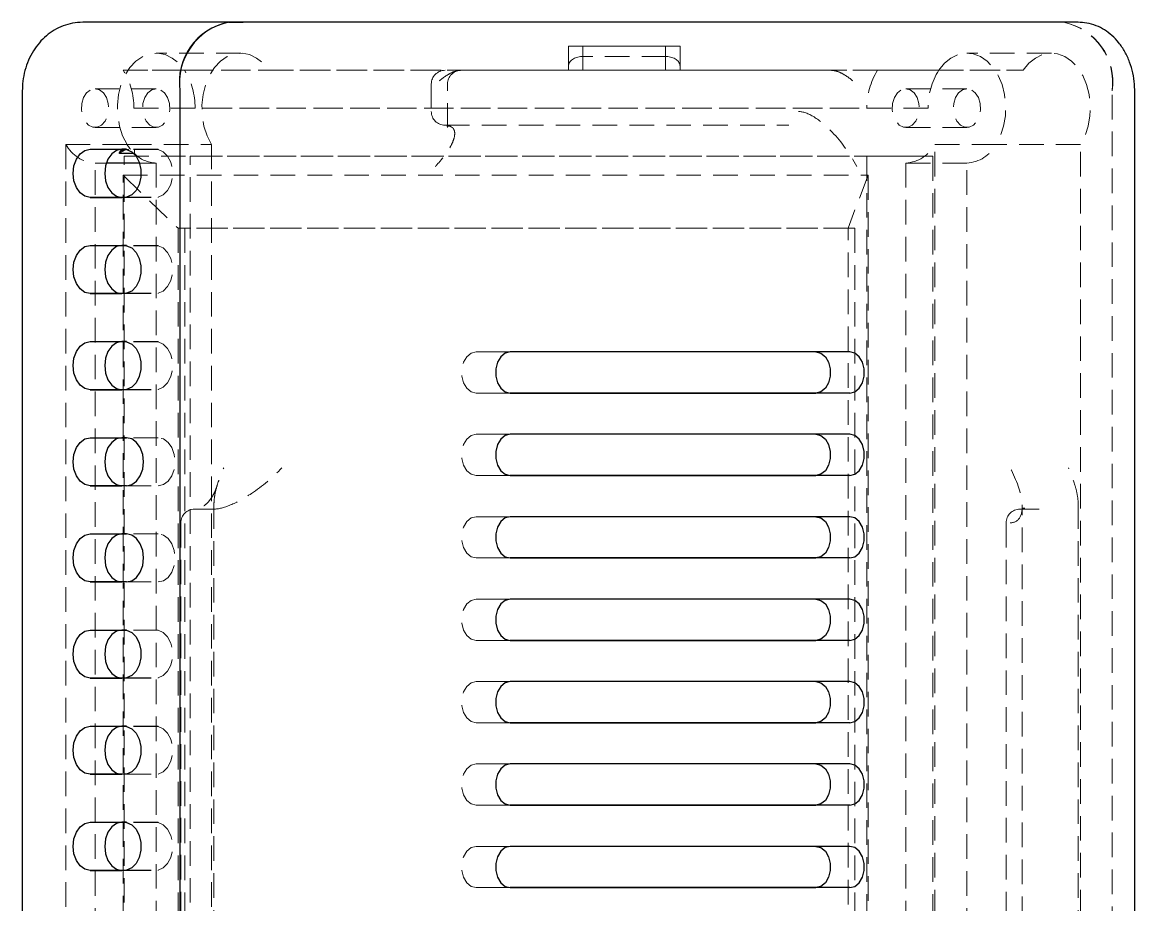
# Model space of a CAD drawing. Header units: millimetres. Extents: x 54 to 252, y 7 to 187.
# Drawn here: x 193.8 to 251.2, y 61.4 to 107 of the extents above; entities that cross this region are included whole.
import ezdxf

# ---------------------------------------------------------------- set-up
doc = ezdxf.new("R2010")
doc.units = ezdxf.units.MM
doc.linetypes.add('HIDDEN', pattern=[1.905, 1.27, -0.635])

msp = doc.modelspace()

# ---------------------------------------------------------------- linework, layer by layer
at = {"color": 7, "linetype": 'Continuous', "lineweight": 25}
for p, q in [((204.438, 107), (196.915, 107)), ((204.438, 107), (205.19, 107)), ((247.567, 107), (204.438, 107)), ((248.319, 107), (205.19, 107)), ((193.784, 103.454), (193.784, 10.546)), ((201.931, 103.454), (201.931, 10.546)), ((201.931, 103.454), (201.931, 10.546)), ((251.242, 38.206), (251.242, 103.454)), ((197.291, 100.44), (199.172, 100.44)), ((197.291, 100.44), (198.921, 100.44)), ((199.544, 100.222), (198.8, 100.222)), ((199.172, 100.44), (198.921, 100.44)), ((199.172, 100.44), (199.172, 100.427)), ((199.84, 99.73), (198.128, 99.73)), ((199.172, 97.957), (197.291, 97.957)), ((197.291, 97.957), (198.921, 97.957)), ((199.172, 97.97), (199.172, 97.957)), ((197.291, 95.475), (199.172, 95.475)), ((197.291, 95.475), (198.921, 95.475)), ((199.172, 95.475), (198.921, 95.475)), ((199.172, 95.475), (199.172, 95.463)), ((199.172, 92.993), (197.291, 92.993)), ((197.291, 92.993), (198.921, 92.993)), ((199.172, 93.005), (199.172, 92.993)), ((197.291, 90.511), (199.172, 90.511)), ((197.291, 90.511), (198.921, 90.511)), ((199.172, 90.511), (198.921, 90.511)), ((199.172, 90.511), (199.172, 90.498)), ((236.534, 89.979), (218.982, 89.979)), ((236.534, 89.979), (234.779, 89.979)), ((199.172, 88.028), (197.291, 88.028)), ((197.291, 88.028), (198.921, 88.028)), ((199.172, 88.041), (199.172, 88.028)), ((236.534, 87.851), (218.982, 87.851)), ((218.982, 87.851), (234.779, 87.851)), ((236.534, 87.851), (234.779, 87.851)), ((236.534, 85.723), (218.982, 85.723)), ((236.534, 85.723), (234.779, 85.723)), ((197.291, 85.546), (199.172, 85.546)), ((197.291, 85.546), (198.921, 85.546)), ((199.172, 85.546), (198.921, 85.546)), ((236.534, 83.596), (218.982, 83.596)), ((218.982, 83.596), (234.779, 83.596)), ((236.534, 83.596), (234.779, 83.596)), ((199.172, 83.064), (197.291, 83.064)), ((197.291, 83.064), (198.921, 83.064)), ((236.534, 81.468), (218.982, 81.468)), ((236.534, 81.468), (234.779, 81.468)), ((197.291, 80.582), (199.172, 80.582)), ((197.291, 80.582), (198.921, 80.582)), ((199.172, 80.582), (198.921, 80.582)), ((236.534, 79.34), (218.982, 79.34)), ((218.982, 79.34), (234.779, 79.34)), ((236.534, 79.34), (234.779, 79.34)), ((199.172, 78.099), (197.291, 78.099)), ((197.291, 78.099), (198.921, 78.099)), ((236.534, 77.213), (218.982, 77.213)), ((236.534, 77.213), (234.779, 77.213)), ((197.291, 75.617), (199.172, 75.617)), ((197.291, 75.617), (198.921, 75.617)), ((199.172, 75.617), (198.921, 75.617)), ((199.172, 75.617), (199.172, 75.604)), ((236.534, 75.085), (218.982, 75.085)), ((218.982, 75.085), (234.779, 75.085)), ((236.534, 75.085), (234.779, 75.085)), ((199.172, 73.135), (197.291, 73.135)), ((197.291, 73.135), (198.921, 73.135)), ((199.172, 73.147), (199.172, 73.135)), ((236.534, 72.957), (218.982, 72.957)), ((236.534, 72.957), (234.779, 72.957)), ((236.534, 70.83), (218.982, 70.83)), ((218.982, 70.83), (234.779, 70.83)), ((236.534, 70.83), (234.779, 70.83)), ((197.291, 70.652), (199.172, 70.652)), ((197.291, 70.652), (198.921, 70.652)), ((199.172, 70.652), (198.921, 70.652)), ((199.172, 70.652), (199.172, 70.64)), ((236.534, 68.702), (218.982, 68.702)), ((236.534, 68.702), (234.779, 68.702)), ((199.172, 68.17), (197.291, 68.17)), ((197.291, 68.17), (198.921, 68.17)), ((199.172, 68.183), (199.172, 68.17)), ((236.534, 66.574), (218.982, 66.574)), ((218.982, 66.574), (234.779, 66.574)), ((236.534, 66.574), (234.779, 66.574)), ((197.291, 65.688), (199.172, 65.688)), ((197.291, 65.688), (198.921, 65.688)), ((199.172, 65.688), (198.921, 65.688)), ((199.172, 65.688), (199.172, 65.675)), ((236.534, 64.447), (218.982, 64.447)), ((236.534, 64.447), (234.779, 64.447)), ((199.172, 63.206), (197.291, 63.206)), ((197.291, 63.206), (198.921, 63.206)), ((199.172, 63.218), (199.172, 63.206)), ((236.534, 62.319), (218.982, 62.319)), ((218.982, 62.319), (234.779, 62.319)), ((236.534, 62.319), (234.779, 62.319))]:
    msp.add_line(p, q, dxfattribs=at)
at = {"color": 7, "linetype": 'HIDDEN', "lineweight": 18}
for p, q in [((227.005, 105.759), (221.991, 105.759)), ((221.991, 105.759), (222.743, 105.759)), ((221.991, 105.759), (221.991, 104.518)), ((222.743, 105.759), (222.743, 104.518)), ((222.743, 105.759), (227.758, 105.759)), ((227.758, 105.759), (227.005, 105.759)), ((227.005, 105.759), (227.005, 105.227)), ((227.758, 105.759), (227.758, 104.518)), ((205.065, 105.404), (200.701, 105.404)), ((222.743, 105.227), (222.693, 105.227)), ((227.056, 105.227), (222.743, 105.227)), ((227.005, 105.227), (227.005, 104.73)), ((246.94, 105.404), (242.576, 105.404)), ((221.991, 104.518), (221.991, 104.73)), ((222.743, 104.518), (222.743, 104.73)), ((227.005, 104.518), (227.005, 104.73)), ((227.005, 104.73), (227.005, 104.518)), ((227.758, 104.518), (227.758, 104.73)), ((237.96, 104.518), (198.998, 104.518)), ((198.998, 104.518), (202.158, 104.518)), ((202.158, 104.518), (206.522, 104.518)), ((206.522, 104.518), (245.483, 104.518)), ((216.445, 104.518), (235.56, 104.518)), ((227.005, 104.518), (221.991, 104.518)), ((222.743, 104.518), (227.758, 104.518)), ((241.119, 104.518), (237.96, 104.518)), ((241.119, 104.518), (245.483, 104.518)), ((200.701, 103.56), (197.542, 103.56)), ((214.911, 103.809), (214.911, 102.39)), ((215.742, 101.559), (215.742, 103.809)), ((242.576, 103.56), (239.416, 103.56)), ((250.074, 10.546), (250.074, 103.454)), ((250.074, 10.546), (250.074, 103.454)), ((199.548, 102.567), (202.707, 102.567)), ((199.548, 102.567), (237.41, 102.567)), ((240.57, 102.567), (202.707, 102.567)), ((240.57, 102.567), (237.41, 102.567)), ((197.542, 101.574), (200.701, 101.574)), ((215.62, 101.681), (233.376, 101.681)), ((215.62, 101.681), (215.734, 101.663)), ((215.735, 101.653), (215.741, 101.567)), ((239.416, 101.574), (242.576, 101.574)), ((199.197, 100.691), (196.037, 100.691)), ((196.037, 100.691), (196.037, 13.309)), ((199.197, 100.691), (203.561, 100.691)), ((203.561, 100.691), (203.561, 13.309)), ((240.921, 13.309), (240.921, 100.691)), ((240.921, 100.691), (244.08, 100.691)), ((248.444, 100.691), (244.08, 100.691)), ((248.444, 13.309), (248.444, 100.691)), ((199.046, 100.085), (237.41, 100.085)), ((199.046, 100.085), (202.456, 100.085)), ((199.046, 13.915), (199.046, 100.085)), ((199.098, 100.44), (199.172, 100.44)), ((200.801, 100.44), (199.172, 100.44)), ((200.801, 100.44), (199.172, 100.44)), ((200.801, 100.427), (199.172, 100.427)), ((199.573, 100.222), (199.544, 100.222)), ((199.573, 100.44), (199.573, 100.222)), ((200.801, 100.427), (200.801, 100.44)), ((202.456, 13.915), (202.456, 100.085)), ((202.456, 100.085), (240.821, 100.085)), ((240.821, 100.085), (237.41, 100.085)), ((237.41, 100.085), (237.41, 13.915)), ((240.821, 100.085), (240.821, 13.915)), ((198.128, 99.73), (197.542, 99.73)), ((197.542, 14.27), (197.542, 99.73)), ((200.701, 99.73), (199.84, 99.73)), ((200.701, 99.73), (200.701, 14.27)), ((239.416, 99.73), (242.576, 99.73)), ((239.416, 99.73), (239.416, 14.27)), ((242.576, 14.27), (242.576, 99.73)), ((198.991, 14.901), (198.991, 99.099)), ((198.991, 99.099), (201.829, 96.362)), ((198.991, 99.099), (237.466, 99.099)), ((237.466, 99.099), (236.433, 96.362)), ((237.466, 99.099), (237.466, 14.901)), ((198.921, 97.957), (200.801, 97.957)), ((199.172, 97.97), (200.801, 97.97)), ((199.172, 97.957), (200.801, 97.957)), ((200.801, 97.957), (200.801, 97.97)), ((201.829, 96.362), (201.829, 17.638)), ((201.829, 96.362), (202.18, 96.362)), ((236.433, 96.362), (201.829, 96.362)), ((236.784, 96.362), (202.18, 96.362)), ((202.18, 96.362), (202.18, 17.638)), ((236.433, 96.362), (236.784, 96.362)), ((236.433, 17.638), (236.433, 96.362)), ((236.784, 96.362), (236.784, 17.638)), ((200.801, 95.475), (199.172, 95.475)), ((200.801, 95.475), (199.172, 95.475)), ((200.801, 95.463), (199.172, 95.463)), ((200.801, 95.463), (200.801, 95.475)), ((198.921, 92.993), (200.801, 92.993)), ((199.172, 93.005), (200.801, 93.005)), ((199.172, 92.993), (200.801, 92.993)), ((200.801, 92.993), (200.801, 93.005)), ((200.801, 90.511), (199.172, 90.511)), ((200.801, 90.511), (199.172, 90.511)), ((200.801, 90.498), (199.172, 90.498)), ((200.801, 90.498), (200.801, 90.511)), ((218.982, 89.979), (217.226, 89.979)), ((217.226, 89.979), (234.779, 89.979)), ((198.921, 88.028), (200.801, 88.028)), ((199.172, 88.041), (200.801, 88.041)), ((199.172, 88.028), (200.801, 88.028)), ((200.801, 88.028), (200.801, 88.041)), ((218.982, 87.851), (217.226, 87.851)), ((217.226, 87.851), (218.982, 87.851)), ((218.982, 85.723), (217.226, 85.723)), ((217.226, 85.723), (234.779, 85.723)), ((200.801, 85.546), (199.172, 85.546)), ((200.801, 85.546), (199.172, 85.546)), ((218.982, 83.596), (217.226, 83.596)), ((217.226, 83.596), (218.982, 83.596)), ((198.921, 83.064), (200.801, 83.064)), ((199.172, 83.064), (200.801, 83.064)), ((203.686, 81.863), (202.683, 81.863)), ((203.686, 82.114), (203.686, 31.886)), ((245.424, 81.88), (245.31, 81.863)), ((246.313, 81.863), (245.31, 81.863)), ((245.431, 81.979), (245.424, 81.89)), ((245.432, 32.016), (245.432, 81.984)), ((248.319, 82.114), (248.319, 31.886)), ((201.974, 81.153), (201.974, 32.847)), ((218.982, 81.468), (217.226, 81.468)), ((217.226, 81.468), (234.779, 81.468)), ((244.601, 81.153), (244.601, 32.847)), ((200.801, 80.582), (199.172, 80.582)), ((200.801, 80.582), (199.172, 80.582)), ((218.982, 79.34), (217.226, 79.34)), ((217.226, 79.34), (218.982, 79.34)), ((198.921, 78.099), (200.801, 78.099)), ((199.172, 78.099), (200.801, 78.099)), ((218.982, 77.213), (217.226, 77.213)), ((217.226, 77.213), (234.779, 77.213)), ((200.801, 75.617), (199.172, 75.617)), ((200.801, 75.617), (199.172, 75.617)), ((200.801, 75.604), (199.172, 75.604)), ((200.801, 75.604), (200.801, 75.617)), ((218.982, 75.085), (217.226, 75.085)), ((217.226, 75.085), (218.982, 75.085)), ((198.921, 73.135), (200.801, 73.135)), ((199.172, 73.147), (200.801, 73.147)), ((199.172, 73.135), (200.801, 73.135)), ((200.801, 73.135), (200.801, 73.147)), ((218.982, 72.957), (217.226, 72.957)), ((217.226, 72.957), (234.779, 72.957)), ((218.982, 70.83), (217.226, 70.83)), ((217.226, 70.83), (218.982, 70.83)), ((200.801, 70.652), (199.172, 70.652)), ((200.801, 70.652), (199.172, 70.652)), ((200.801, 70.64), (199.172, 70.64)), ((200.801, 70.64), (200.801, 70.652)), ((218.982, 68.702), (217.226, 68.702)), ((217.226, 68.702), (234.779, 68.702)), ((198.921, 68.17), (200.801, 68.17)), ((199.172, 68.183), (200.801, 68.183)), ((199.172, 68.17), (200.801, 68.17)), ((200.801, 68.17), (200.801, 68.183)), ((218.982, 66.574), (217.226, 66.574)), ((217.226, 66.574), (218.982, 66.574)), ((200.801, 65.688), (199.172, 65.688)), ((200.801, 65.688), (199.172, 65.688)), ((200.801, 65.675), (199.172, 65.675)), ((200.801, 65.675), (200.801, 65.688)), ((218.982, 64.447), (217.226, 64.447)), ((217.226, 64.447), (234.779, 64.447)), ((198.921, 63.206), (200.801, 63.206)), ((199.172, 63.218), (200.801, 63.218)), ((199.172, 63.206), (200.801, 63.206)), ((200.801, 63.206), (200.801, 63.218)), ((218.982, 62.319), (217.226, 62.319)), ((217.226, 62.319), (218.982, 62.319))]:
    msp.add_line(p, q, dxfattribs=at)
at = {"color": 7, "linetype": 'HIDDEN', "lineweight": 18, "flags": 128}
for points in [[(199.197, 100.691), (198.969, 101.137), (198.806, 101.636), (198.715, 102.171), (198.698, 102.72), (198.756, 103.264), (198.888, 103.781), (199.088, 104.253), (199.348, 104.662), (199.659, 104.991), (200.009, 105.23), (200.386, 105.369), (200.774, 105.402), (201.159, 105.329), (201.527, 105.153), (201.864, 104.879), (202.158, 104.518)], [(203.561, 100.691), (203.333, 101.137), (203.17, 101.636), (203.079, 102.171), (203.062, 102.72), (203.12, 103.264), (203.252, 103.781), (203.452, 104.253), (203.712, 104.662), (204.023, 104.991), (204.373, 105.23), (204.75, 105.369), (205.138, 105.402), (205.523, 105.329), (205.891, 105.153), (206.228, 104.879), (206.522, 104.518)], [(241.119, 104.518), (241.413, 104.879), (241.75, 105.153), (242.118, 105.329), (242.503, 105.402), (242.891, 105.369), (243.268, 105.23), (243.618, 104.991), (243.929, 104.662), (244.189, 104.253), (244.389, 103.781), (244.52, 103.264), (244.579, 102.72), (244.562, 102.171), (244.471, 101.636), (244.308, 101.137), (244.08, 100.691)], [(245.483, 104.518), (245.777, 104.879), (246.114, 105.153), (246.482, 105.329), (246.867, 105.402), (247.255, 105.369), (247.632, 105.23), (247.982, 104.991), (248.293, 104.662), (248.553, 104.253), (248.753, 103.781), (248.884, 103.264), (248.943, 102.72), (248.926, 102.171), (248.835, 101.636), (248.672, 101.137), (248.444, 100.691)], [(197.542, 103.56), (197.77, 103.506), (197.973, 103.351), (198.129, 103.11), (198.222, 102.811), (198.241, 102.485), (198.185, 102.169), (198.058, 101.895), (197.876, 101.694), (197.657, 101.588), (197.426, 101.588), (197.208, 101.694), (197.025, 101.895), (196.899, 102.169), (196.842, 102.485), (196.861, 102.811), (196.954, 103.11), (197.11, 103.351), (197.314, 103.506), (197.542, 103.56)], [(200.701, 103.56), (200.473, 103.506), (200.27, 103.351), (200.113, 103.11), (200.02, 102.811), (200.001, 102.485), (200.058, 102.169), (200.185, 101.895), (200.367, 101.694), (200.586, 101.588), (200.817, 101.588), (201.035, 101.694), (201.218, 101.895), (201.344, 102.169), (201.401, 102.485), (201.382, 102.811), (201.289, 103.11), (201.132, 103.351), (200.929, 103.506), (200.701, 103.56)], [(239.416, 103.56), (239.644, 103.506), (239.848, 103.351), (240.004, 103.11), (240.097, 102.811), (240.116, 102.485), (240.059, 102.169), (239.933, 101.895), (239.751, 101.694), (239.532, 101.588), (239.301, 101.588), (239.082, 101.694), (238.9, 101.895), (238.773, 102.169), (238.717, 102.485), (238.736, 102.811), (238.829, 103.11), (238.985, 103.351), (239.188, 103.506), (239.416, 103.56)], [(242.576, 103.56), (242.348, 103.506), (242.145, 103.351), (241.988, 103.11), (241.895, 102.811), (241.876, 102.485), (241.933, 102.169), (242.059, 101.895), (242.242, 101.694), (242.46, 101.588), (242.691, 101.588), (242.91, 101.694), (243.092, 101.895), (243.219, 102.169), (243.276, 102.485), (243.256, 102.811), (243.164, 103.11), (243.007, 103.351), (242.804, 103.506), (242.576, 103.56)], [(199.172, 100.427), (199.231, 100.436), (199.297, 100.44)], [(200.801, 97.97), (201.066, 98.086), (201.292, 98.314), (201.457, 98.63), (201.544, 99.002), (201.544, 99.395), (201.457, 99.768), (201.292, 100.083), (201.066, 100.311), (200.801, 100.427)], [(200.801, 93.005), (201.066, 93.122), (201.292, 93.349), (201.457, 93.665), (201.544, 94.038), (201.544, 94.43), (201.457, 94.803), (201.292, 95.119), (201.066, 95.346), (200.801, 95.463)], [(200.801, 88.041), (201.066, 88.157), (201.292, 88.385), (201.457, 88.701), (201.544, 89.073), (201.544, 89.466), (201.457, 89.838), (201.292, 90.154), (201.066, 90.382), (200.801, 90.498)], [(217.226, 87.851), (216.969, 87.915), (216.743, 88.1), (216.575, 88.383), (216.486, 88.73), (216.486, 89.1), (216.575, 89.447), (216.743, 89.73), (216.969, 89.915), (217.226, 89.979)], [(217.226, 83.596), (216.969, 83.66), (216.743, 83.845), (216.575, 84.128), (216.486, 84.475), (216.486, 84.844), (216.575, 85.191), (216.743, 85.475), (216.969, 85.659), (217.226, 85.723)], [(200.801, 83.064), (201.073, 83.125), (201.317, 83.301), (201.511, 83.575), (201.636, 83.921), (201.679, 84.305), (201.636, 84.688), (201.511, 85.034), (201.317, 85.309), (201.073, 85.485), (200.801, 85.546)], [(217.226, 79.34), (216.969, 79.405), (216.743, 79.589), (216.575, 79.872), (216.486, 80.22), (216.486, 80.589), (216.575, 80.936), (216.743, 81.219), (216.969, 81.404), (217.226, 81.468)], [(200.801, 78.099), (201.073, 78.16), (201.317, 78.336), (201.511, 78.611), (201.636, 78.957), (201.679, 79.34), (201.636, 79.724), (201.511, 80.07), (201.317, 80.345), (201.073, 80.521), (200.801, 80.582)], [(217.226, 75.085), (216.969, 75.149), (216.743, 75.334), (216.575, 75.617), (216.486, 75.964), (216.486, 76.334), (216.575, 76.681), (216.743, 76.964), (216.969, 77.149), (217.226, 77.213)], [(200.801, 73.147), (201.066, 73.264), (201.292, 73.491), (201.457, 73.807), (201.544, 74.18), (201.544, 74.572), (201.457, 74.945), (201.292, 75.261), (201.066, 75.488), (200.801, 75.604)], [(217.226, 70.83), (216.969, 70.894), (216.743, 71.079), (216.575, 71.362), (216.486, 71.709), (216.486, 72.078), (216.575, 72.426), (216.743, 72.709), (216.969, 72.893), (217.226, 72.957)], [(200.801, 68.183), (201.066, 68.299), (201.292, 68.527), (201.457, 68.842), (201.544, 69.215), (201.544, 69.608), (201.457, 69.98), (201.292, 70.296), (201.066, 70.524), (200.801, 70.64)], [(217.226, 66.574), (216.969, 66.639), (216.743, 66.823), (216.575, 67.106), (216.486, 67.454), (216.486, 67.823), (216.575, 68.17), (216.743, 68.453), (216.969, 68.638), (217.226, 68.702)], [(200.801, 63.218), (201.066, 63.334), (201.292, 63.562), (201.457, 63.878), (201.544, 64.251), (201.544, 64.643), (201.457, 65.016), (201.292, 65.332), (201.066, 65.559), (200.801, 65.675)], [(217.226, 62.319), (216.969, 62.383), (216.743, 62.568), (216.575, 62.851), (216.486, 63.198), (216.486, 63.568), (216.575, 63.915), (216.743, 64.198), (216.969, 64.383), (217.226, 64.447)]]:
    msp.add_lwpolyline(points, dxfattribs=at)
at = {"color": 7, "linetype": 'Continuous', "lineweight": 25, "flags": 128}
for points in [[(197.291, 97.957), (197.02, 98.018), (196.775, 98.194), (196.581, 98.469), (196.456, 98.815), (196.413, 99.199), (196.456, 99.582), (196.581, 99.928), (196.775, 100.203), (197.02, 100.379), (197.291, 100.44)], [(198.921, 100.44), (198.65, 100.379), (198.405, 100.203), (198.211, 99.928), (198.086, 99.582), (198.043, 99.199), (198.086, 98.815), (198.211, 98.469), (198.405, 98.194), (198.65, 98.018), (198.921, 97.957)], [(199.172, 100.427), (199.437, 100.311), (199.663, 100.083), (199.827, 99.768), (199.914, 99.395), (199.914, 99.002), (199.827, 98.63), (199.663, 98.314), (199.437, 98.086), (199.172, 97.97)], [(197.291, 92.993), (197.02, 93.054), (196.775, 93.23), (196.581, 93.505), (196.456, 93.851), (196.413, 94.234), (196.456, 94.618), (196.581, 94.964), (196.775, 95.238), (197.02, 95.414), (197.291, 95.475)], [(198.921, 95.475), (198.65, 95.414), (198.405, 95.238), (198.211, 94.964), (198.086, 94.618), (198.043, 94.234), (198.086, 93.851), (198.211, 93.505), (198.405, 93.23), (198.65, 93.054), (198.921, 92.993)], [(199.172, 95.463), (199.437, 95.346), (199.663, 95.119), (199.827, 94.803), (199.914, 94.43), (199.914, 94.038), (199.827, 93.665), (199.663, 93.349), (199.437, 93.122), (199.172, 93.005)], [(197.291, 88.028), (197.02, 88.089), (196.775, 88.265), (196.581, 88.54), (196.456, 88.886), (196.413, 89.27), (196.456, 89.653), (196.581, 89.999), (196.775, 90.274), (197.02, 90.45), (197.291, 90.511)], [(198.921, 90.511), (198.65, 90.45), (198.405, 90.274), (198.211, 89.999), (198.086, 89.653), (198.043, 89.27), (198.086, 88.886), (198.211, 88.54), (198.405, 88.265), (198.65, 88.089), (198.921, 88.028)], [(199.172, 90.498), (199.437, 90.382), (199.663, 90.154), (199.827, 89.838), (199.914, 89.466), (199.914, 89.073), (199.827, 88.701), (199.663, 88.385), (199.437, 88.157), (199.172, 88.041)], [(218.982, 89.979), (218.724, 89.915), (218.498, 89.73), (218.33, 89.447), (218.241, 89.1), (218.241, 88.73), (218.33, 88.383), (218.498, 88.1), (218.724, 87.915), (218.982, 87.851)], [(234.779, 89.979), (235.036, 89.915), (235.262, 89.73), (235.43, 89.447), (235.519, 89.1), (235.519, 88.73), (235.43, 88.383), (235.262, 88.1), (235.036, 87.915), (234.779, 87.851)], [(236.534, 87.851), (236.791, 87.915), (237.017, 88.1), (237.185, 88.383), (237.275, 88.73), (237.275, 89.1), (237.185, 89.447), (237.017, 89.73), (236.791, 89.915), (236.534, 89.979)], [(218.982, 85.723), (218.724, 85.659), (218.498, 85.475), (218.33, 85.191), (218.241, 84.844), (218.241, 84.475), (218.33, 84.128), (218.498, 83.845), (218.724, 83.66), (218.982, 83.596)], [(234.779, 85.723), (235.036, 85.659), (235.262, 85.475), (235.43, 85.191), (235.519, 84.844), (235.519, 84.475), (235.43, 84.128), (235.262, 83.845), (235.036, 83.66), (234.779, 83.596)], [(236.534, 83.596), (236.791, 83.66), (237.017, 83.845), (237.185, 84.128), (237.275, 84.475), (237.275, 84.844), (237.185, 85.191), (237.017, 85.475), (236.791, 85.659), (236.534, 85.723)], [(197.291, 83.064), (197.02, 83.125), (196.775, 83.301), (196.581, 83.575), (196.456, 83.921), (196.413, 84.305), (196.456, 84.688), (196.581, 85.034), (196.775, 85.309), (197.02, 85.485), (197.291, 85.546)], [(198.921, 85.546), (198.65, 85.485), (198.405, 85.309), (198.211, 85.034), (198.086, 84.688), (198.043, 84.305), (198.086, 83.921), (198.211, 83.575), (198.405, 83.301), (198.65, 83.125), (198.921, 83.064)], [(199.172, 83.064), (199.443, 83.125), (199.687, 83.301), (199.882, 83.575), (200.006, 83.921), (200.049, 84.305), (200.006, 84.688), (199.882, 85.034), (199.687, 85.309), (199.443, 85.485), (199.172, 85.546)], [(218.982, 81.468), (218.724, 81.404), (218.498, 81.219), (218.33, 80.936), (218.241, 80.589), (218.241, 80.22), (218.33, 79.872), (218.498, 79.589), (218.724, 79.405), (218.982, 79.34)], [(234.779, 81.468), (235.036, 81.404), (235.262, 81.219), (235.43, 80.936), (235.519, 80.589), (235.519, 80.22), (235.43, 79.872), (235.262, 79.589), (235.036, 79.405), (234.779, 79.34)], [(236.534, 79.34), (236.791, 79.405), (237.017, 79.589), (237.185, 79.872), (237.275, 80.22), (237.275, 80.589), (237.185, 80.936), (237.017, 81.219), (236.791, 81.404), (236.534, 81.468)], [(197.291, 78.099), (197.02, 78.16), (196.775, 78.336), (196.581, 78.611), (196.456, 78.957), (196.413, 79.34), (196.456, 79.724), (196.581, 80.07), (196.775, 80.345), (197.02, 80.521), (197.291, 80.582)], [(198.921, 80.582), (198.65, 80.521), (198.405, 80.345), (198.211, 80.07), (198.086, 79.724), (198.043, 79.34), (198.086, 78.957), (198.211, 78.611), (198.405, 78.336), (198.65, 78.16), (198.921, 78.099)], [(199.172, 78.099), (199.443, 78.16), (199.687, 78.336), (199.882, 78.611), (200.006, 78.957), (200.049, 79.34), (200.006, 79.724), (199.882, 80.07), (199.687, 80.345), (199.443, 80.521), (199.172, 80.582)], [(218.982, 77.213), (218.724, 77.149), (218.498, 76.964), (218.33, 76.681), (218.241, 76.334), (218.241, 75.964), (218.33, 75.617), (218.498, 75.334), (218.724, 75.149), (218.982, 75.085)], [(234.779, 77.213), (235.036, 77.149), (235.262, 76.964), (235.43, 76.681), (235.519, 76.334), (235.519, 75.964), (235.43, 75.617), (235.262, 75.334), (235.036, 75.149), (234.779, 75.085)], [(236.534, 75.085), (236.791, 75.149), (237.017, 75.334), (237.185, 75.617), (237.275, 75.964), (237.275, 76.334), (237.185, 76.681), (237.017, 76.964), (236.791, 77.149), (236.534, 77.213)], [(197.291, 73.135), (197.02, 73.195), (196.775, 73.372), (196.581, 73.646), (196.456, 73.992), (196.413, 74.376), (196.456, 74.759), (196.581, 75.105), (196.775, 75.38), (197.02, 75.556), (197.291, 75.617)], [(198.921, 75.617), (198.65, 75.556), (198.405, 75.38), (198.211, 75.105), (198.086, 74.759), (198.043, 74.376), (198.086, 73.992), (198.211, 73.646), (198.405, 73.372), (198.65, 73.195), (198.921, 73.135)], [(199.172, 75.604), (199.437, 75.488), (199.663, 75.261), (199.827, 74.945), (199.914, 74.572), (199.914, 74.18), (199.827, 73.807), (199.663, 73.491), (199.437, 73.264), (199.172, 73.147)], [(218.982, 72.957), (218.724, 72.893), (218.498, 72.709), (218.33, 72.426), (218.241, 72.078), (218.241, 71.709), (218.33, 71.362), (218.498, 71.079), (218.724, 70.894), (218.982, 70.83)], [(234.779, 72.957), (235.036, 72.893), (235.262, 72.709), (235.43, 72.426), (235.519, 72.078), (235.519, 71.709), (235.43, 71.362), (235.262, 71.079), (235.036, 70.894), (234.779, 70.83)], [(236.534, 70.83), (236.791, 70.894), (237.017, 71.079), (237.185, 71.362), (237.275, 71.709), (237.275, 72.078), (237.185, 72.426), (237.017, 72.709), (236.791, 72.893), (236.534, 72.957)], [(197.291, 68.17), (197.02, 68.231), (196.775, 68.407), (196.581, 68.682), (196.456, 69.028), (196.413, 69.411), (196.456, 69.795), (196.581, 70.141), (196.775, 70.415), (197.02, 70.592), (197.291, 70.652)], [(198.921, 70.652), (198.65, 70.592), (198.405, 70.415), (198.211, 70.141), (198.086, 69.795), (198.043, 69.411), (198.086, 69.028), (198.211, 68.682), (198.405, 68.407), (198.65, 68.231), (198.921, 68.17)], [(199.172, 70.64), (199.437, 70.524), (199.663, 70.296), (199.827, 69.98), (199.914, 69.608), (199.914, 69.215), (199.827, 68.842), (199.663, 68.527), (199.437, 68.299), (199.172, 68.183)], [(218.982, 68.702), (218.724, 68.638), (218.498, 68.453), (218.33, 68.17), (218.241, 67.823), (218.241, 67.454), (218.33, 67.106), (218.498, 66.823), (218.724, 66.639), (218.982, 66.574)], [(234.779, 68.702), (235.036, 68.638), (235.262, 68.453), (235.43, 68.17), (235.519, 67.823), (235.519, 67.454), (235.43, 67.106), (235.262, 66.823), (235.036, 66.639), (234.779, 66.574)], [(236.534, 66.574), (236.791, 66.639), (237.017, 66.823), (237.185, 67.106), (237.275, 67.454), (237.275, 67.823), (237.185, 68.17), (237.017, 68.453), (236.791, 68.638), (236.534, 68.702)], [(197.291, 63.206), (197.02, 63.266), (196.775, 63.443), (196.581, 63.717), (196.456, 64.063), (196.413, 64.447), (196.456, 64.83), (196.581, 65.176), (196.775, 65.451), (197.02, 65.627), (197.291, 65.688)], [(198.921, 65.688), (198.65, 65.627), (198.405, 65.451), (198.211, 65.176), (198.086, 64.83), (198.043, 64.447), (198.086, 64.063), (198.211, 63.717), (198.405, 63.443), (198.65, 63.266), (198.921, 63.206)], [(199.172, 65.675), (199.437, 65.559), (199.663, 65.332), (199.827, 65.016), (199.914, 64.643), (199.914, 64.251), (199.827, 63.878), (199.663, 63.562), (199.437, 63.334), (199.172, 63.218)], [(218.982, 64.447), (218.724, 64.383), (218.498, 64.198), (218.33, 63.915), (218.241, 63.568), (218.241, 63.198), (218.33, 62.851), (218.498, 62.568), (218.724, 62.383), (218.982, 62.319)], [(234.779, 64.447), (235.036, 64.383), (235.262, 64.198), (235.43, 63.915), (235.519, 63.568), (235.519, 63.198), (235.43, 62.851), (235.262, 62.568), (235.036, 62.383), (234.779, 62.319)], [(236.534, 62.319), (236.791, 62.383), (237.017, 62.568), (237.185, 62.851), (237.275, 63.198), (237.275, 63.568), (237.185, 63.915), (237.017, 64.198), (236.791, 64.383), (236.534, 64.447)]]:
    msp.add_lwpolyline(points, dxfattribs=at)
at = {"color": 7, "linetype": 'Continuous', "lineweight": 25}
for centre, radius, start, end in [((205.039, 103.915), 3.143, 101.02724, 188.44398), ((205.091, 103.879), 3.189, 101.81059, 187.66063), ((199.328, 99.704), 0.739, 102.21192, 135.58801)]:
    msp.add_arc(centre, radius, start, end, dxfattribs=at)
at = {"color": 7, "linetype": 'HIDDEN', "lineweight": 18}
for centre, radius, start, end in [((246.966, 103.915), 3.143, 351.55602, 78.97276), ((246.914, 103.879), 3.189, 352.33937, 78.18941), ((196.007, 102.623), 3.541, 359.10178, 32.35527), ((199.167, 102.623), 3.541, 359.10178, 32.35527), ((215.62, 103.809), 0.709, 90, 180), ((216.451, 103.809), 0.709, 90, 180), ((240.951, 102.623), 3.541, 147.64473, 180.89822), ((244.11, 102.623), 3.541, 147.64473, 180.89822), ((215.62, 102.39), 0.709, 180, 270), ((197.649, 101.557), 1.83, 208.2519, 266.63986), ((201.409, 102.067), 2.605, 211.87886, 218.64994), ((239.309, 101.557), 1.83, 273.36014, 331.74809), ((242.469, 101.557), 1.83, 273.36014, 331.74809), ((200.741, 101.363), 1.633, 224.33625, 268.60146), ((202.683, 81.153), 0.709, 90, 180), ((245.31, 81.153), 0.709, 90.13653, 180)]:
    msp.add_arc(centre, radius, start, end, dxfattribs=at)
at = {"color": 7, "linetype": 'HIDDEN', "lineweight": 18, "extrusion": (-2.6077e-08, 0, 1)}
msp.add_ellipse((222.693, 104.73), major_axis=(-0.702, 0, 0), ratio=0.707107, start_param=4.712389, end_param=6.283185, dxfattribs=at)
at = {"color": 7, "linetype": 'HIDDEN', "lineweight": 18}
msp.add_ellipse((227.056, 104.73), major_axis=(0.702, 0), ratio=0.707107, start_param=0, end_param=1.570796, dxfattribs=at)
at = {"color": 7, "linetype": 'Continuous', "lineweight": 25}
for points, knots in [([(196.915, 107), (196.735, 106.99), (196.386, 106.971), (195.888, 106.823), (195.432, 106.603), (195.019, 106.308), (194.655, 105.946), (194.344, 105.523), (194.094, 105.043), (193.911, 104.516), (193.803, 103.979), (193.79, 103.621), (193.784, 103.454)], [0, 0, 0, 0, 0.103368, 0.201049, 0.297712, 0.394405, 0.492168, 0.591926, 0.694291, 0.799366, 0.906781, 1, 1, 1, 1]), ([(251.242, 103.454), (251.239, 103.569), (251.232, 103.881), (251.155, 104.387), (250.991, 104.952), (250.746, 105.483), (250.435, 105.943), (250.075, 106.322), (249.684, 106.616), (249.246, 106.838), (248.786, 106.976), (248.467, 106.992), (248.319, 107)], [0, 0, 0, 0, 0.064515, 0.174885, 0.286292, 0.398801, 0.511918, 0.612379, 0.710314, 0.806006, 0.909772, 1, 1, 1, 1]), ([(198.8, 100.222), (198.8, 100.281), (198.824, 100.337), (198.925, 100.416), (199.002, 100.44), (199.098, 100.44)], [0, 0, 0, 0, 0.5, 0.5, 1, 1, 1, 1])]:
    msp.add_open_spline(points, degree=3, knots=knots, dxfattribs=at)
at = {"color": 7, "linetype": 'HIDDEN', "lineweight": 18}
for points, knots in [([(216.445, 104.518), (216.324, 104.518), (216.206, 104.492), (215.974, 104.407), (215.86, 104.348), (215.532, 104.147), (215.325, 103.977), (215.118, 103.809)], [0, 0, 0, 0, 0.25, 0.25, 0.5, 0.5, 1, 1, 1, 1]), ([(235.56, 104.518), (235.681, 104.518), (235.799, 104.492), (236.031, 104.407), (236.144, 104.348), (236.473, 104.147), (236.68, 103.977), (236.887, 103.809)], [0, 0, 0, 0, 0.25, 0.25, 0.5, 0.5, 1, 1, 1, 1]), ([(233.878, 102.39), (234.103, 102.39), (234.655, 102.196), (235.791, 101.247), (236.549, 100.19), (236.887, 99.553)], [-1.570796, -1.570796, -1.570796, -1.570796, -1.121997, -0.673198, 0, 0, 0, 0]), ([(215.872, 101.638), (215.932, 101.605), (216.062, 101.534), (216.131, 101.329), (216.112, 101.063), (215.991, 100.738), (215.821, 100.433), (215.619, 100.144), (215.408, 99.873), (215.222, 99.667), (215.118, 99.553)], [0, 0, 0, 0, 0.101772, 0.223103, 0.361752, 0.498936, 0.665387, 0.749587, 0.861123, 1, 1, 1, 1]), ([(215.874, 101.64), (215.842, 101.63), (215.781, 101.611), (215.732, 101.688), (215.734, 101.665), (215.734, 101.663)], [0, 0, 0, 0, 0.51254, 0.964178, 1, 1, 1, 1]), ([(203.686, 82.114), (203.686, 82.285), (203.705, 82.452), (203.764, 82.78), (203.806, 82.941), (203.948, 83.405), (204.068, 83.698), (204.187, 83.99)], [0, 0, 0, 0, 0.25, 0.25, 0.5, 0.5, 1, 1, 1, 1]), ([(203.686, 81.863), (203.911, 81.863), (204.498, 82.008), (205.801, 82.72), (206.746, 83.513), (207.196, 83.99)], [-1.570796, -1.570796, -1.570796, -1.570796, -1.121997, -0.673198, 0, 0, 0, 0]), ([(244.809, 81.153), (245.034, 81.153), (245.38, 81.348), (245.509, 82.297), (245.146, 83.354), (244.809, 83.99)], [-1.570796, -1.570796, -1.570796, -1.570796, -1.121997, -0.673198, 0, 0, 0, 0]), ([(248.319, 82.114), (248.319, 82.285), (248.3, 82.452), (248.241, 82.78), (248.199, 82.941), (248.057, 83.405), (247.937, 83.698), (247.817, 83.99)], [0, 0, 0, 0, 0.25, 0.25, 0.5, 0.5, 1, 1, 1, 1]), ([(203.841, 83.077), (203.829, 83.033), (203.783, 82.855), (203.651, 82.585), (203.457, 82.29), (203.24, 82.072), (203.018, 81.931), (202.835, 81.87), (202.724, 81.865), (202.683, 81.863)], [0, 0, 0, 0, 0.05314, 0.219984, 0.385759, 0.551424, 0.719218, 0.89464, 1, 1, 1, 1]), ([(245.424, 81.88), (245.423, 81.878), (245.421, 81.855), (245.472, 81.931), (245.532, 81.913), (245.565, 81.904)], [0, 0, 0, 0, 0.035499, 0.488224, 1, 1, 1, 1])]:
    msp.add_open_spline(points, degree=3, knots=knots, dxfattribs=at)

doc.saveas('drawing.dxf')
